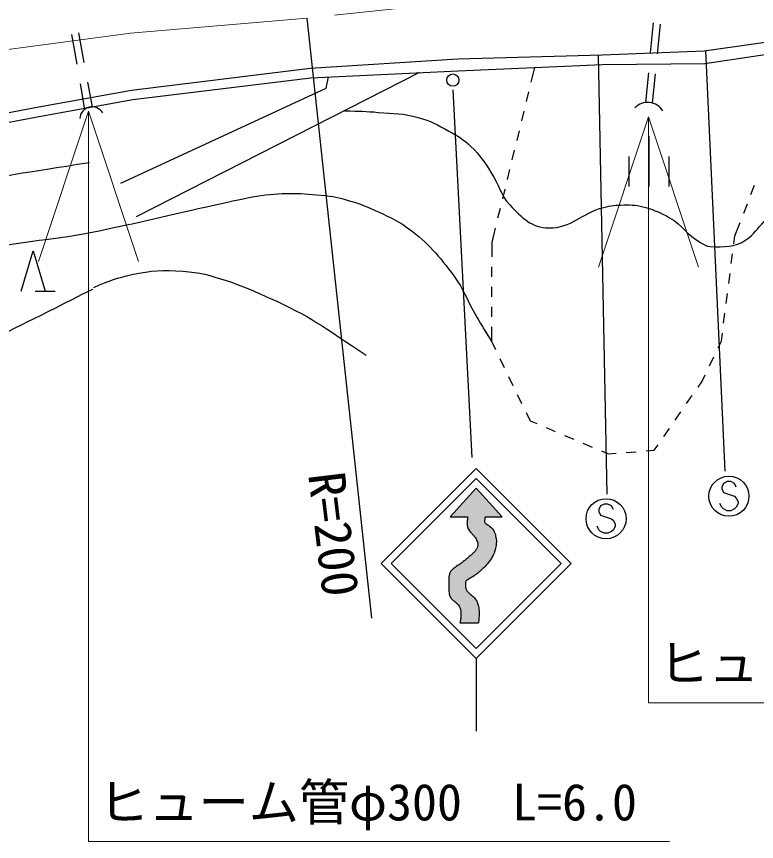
# Model space of a CAD drawing. Units: millimetres, scale not verified. Extents: x 40000 to 680000, y 20000 to 380000.
# Drawn here: x 216508 to 253440, y 252759 to 293916 of the extents above; entities that cross this region are included whole.
import ezdxf
from ezdxf.enums import TextEntityAlignment as Align

# ---------------------------------------------------------------- set-up
doc = ezdxf.new("R2010")
doc.units = ezdxf.units.MM
doc.header["$LTSCALE"] = 1000
doc.linetypes.add('CHAIN', pattern=[18.5, 12, -1.5, 3.5, -1.5])
for name, color, linetype, lineweight in [('M-BGD', 7, 'Continuous', 25), ('M-BMK', 2, 'CHAIN', 13), ('M-BMK-SRVR', 3, 'Continuous', 25), ('M-STR-HTXT', 7, 'Continuous', 13), ('M-STR-STRC', 7, 'Continuous', 25)]:
    doc.layers.add(name, color=color, linetype=linetype, lineweight=lineweight)
doc.styles.add('ＭＳ ゴシック', font='')
doc.styles.get('ＭＳ ゴシック').set_extended_font_data('MS Gothic')

msp = doc.modelspace()

# ---------------------------------------------------------------- hatches: boundary and pattern name
at = {"layer": 'M-STR-STRC'}
h = msp.add_hatch(color=256, dxfattribs=at)
edge = h.paths.add_edge_path()
edge.add_line((238153, 268954), (239453, 270383))
edge.add_line((239453, 270383), (240753, 268954))
edge.add_line((240753, 268954), (239893, 268954))
edge.add_spline(control_points=[(239893, 268954), (239893, 268953), (239892, 268951), (239892, 268950), (239892, 268948), (239891, 268943), (239891, 268941), (239891, 268939), (239890, 268932), (239889, 268929), (239889, 268926), (239888, 268918), (239887, 268915), (239884, 268896), (239876, 268839), (239874, 268820), (239872, 268805), (239869, 268757), (239869, 268742), (239869, 268729), (239874, 268691), (239879, 268678), (239882, 268667), (239901, 268637), (239909, 268628), (239914, 268622), (239933, 268607), (239939, 268603), (239947, 268597), (239970, 268584), (239977, 268580), (239986, 268575), (240011, 268562), (240019, 268558), (240028, 268553), (240055, 268541), (240062, 268535), (240107, 268497), (240244, 268386), (240279, 268339), (240314, 268292), (240389, 268130), (240407, 268074), (240425, 268016), (240453, 267833), (240456, 267772), (240459, 267711), (240447, 267526), (240436, 267465), (240424, 267400), (240368, 267207), (240343, 267146), (240319, 267085), (240227, 266913), (240192, 266858), (240158, 266804), (240040, 266650), (239999, 266600), (239958, 266552), (239825, 266415), (239780, 266370), (239749, 266339), (239651, 266251), (239617, 266222), (239584, 266194), (239480, 266111), (239445, 266085), (239409, 266058), (239297, 265981), (239259, 265957), (239219, 265931), (239095, 265860), (239054, 265836), (239047, 265831), (239024, 265819), (239017, 265815), (239009, 265810), (238988, 265797), (238981, 265792), (238975, 265788), (238957, 265773), (238951, 265767), (238946, 265762), (238933, 265744), (238930, 265738), (238926, 265731), (238920, 265709), (238919, 265702), (238917, 265694), (238916, 265670), (238915, 265662), (238915, 265654), (238916, 265628), (238916, 265620), (238917, 265611), (238918, 265585), (238918, 265577), (238918, 265569), (238917, 265546), (238917, 265539), (238917, 265531), (238915, 265509), (238915, 265501), (238915, 265494), (238913, 265473), (238913, 265466), (238913, 265459), (238911, 265438), (238914, 265431), (238926, 265396), (238964, 265287), (238985, 265256), (239010, 265222), (239108, 265138), (239140, 265110), (239175, 265078), (239289, 264991), (239322, 264957), (239357, 264921), (239457, 264806), (239479, 264761), (239509, 264698), (239567, 264496), (239579, 264428), (239591, 264357), (239597, 264141), (239596, 264069), (239596, 264012), (239580, 263840), (239575, 263783), (239573, 263759), (239562, 263689), (239558, 263665)], knot_values=[0, 0, 0, 0, 1, 1, 1, 2, 2, 2, 3, 3, 3, 4, 4, 4, 5, 5, 5, 6, 6, 6, 7, 7, 7, 8, 8, 8, 9, 9, 9, 10, 10, 10, 11, 11, 11, 12, 12, 12, 13, 13, 13, 14, 14, 14, 15, 15, 15, 16, 16, 16, 17, 17, 17, 18, 18, 18, 19, 19, 19, 20, 20, 20, 21, 21, 21, 22, 22, 22, 23, 23, 23, 24, 24, 24, 25, 25, 25, 26, 26, 26, 27, 27, 27, 28, 28, 28, 29, 29, 29, 30, 30, 30, 31, 31, 31, 32, 32, 32, 33, 33, 33, 34, 34, 34, 35, 35, 35, 36, 36, 36, 37, 37, 37, 38, 38, 38, 39, 39, 39, 40, 40, 40, 41, 41, 41, 42, 42, 42, 43, 43, 43, 44, 44, 44, 44], degree=3, periodic=0)
edge.add_line((239558, 263665), (238641, 263665))
edge.add_spline(control_points=[(238641, 263665), (238645, 263681), (238654, 263730), (238656, 263747), (238662, 263786), (238679, 263906), (238681, 263946), (238685, 263996), (238691, 264146), (238686, 264196), (238682, 264244), (238657, 264386), (238641, 264431), (238629, 264463), (238572, 264550), (238550, 264577), (238529, 264602), (238454, 264666), (238429, 264687), (238405, 264707), (238327, 264763), (238302, 264783), (238280, 264803), (238214, 264864), (238196, 264888), (238178, 264914), (238136, 264999), (238126, 265029), (238115, 265062), (238097, 265163), (238093, 265197), (238089, 265233), (238085, 265343), (238085, 265380), (238084, 265418), (238084, 265533), (238084, 265571), (238084, 265607), (238081, 265716), (238081, 265752), (238082, 265787), (238083, 265891), (238086, 265926), (238089, 265958), (238104, 266055), (238113, 266086), (238121, 266116), (238159, 266201), (238174, 266227), (238186, 266247), (238233, 266301), (238250, 266318), (238267, 266336), (238325, 266383), (238345, 266398), (238365, 266414), (238429, 266458), (238450, 266472), (238472, 266487), (238537, 266529), (238558, 266544), (238591, 266566), (238690, 266636), (238722, 266660), (238754, 266683), (238846, 266756), (238877, 266780), (238907, 266805), (238998, 266882), (239028, 266908), (239060, 266935), (239153, 267017), (239184, 267044), (239209, 267066), (239282, 267132), (239306, 267156), (239329, 267178), (239396, 267249), (239416, 267274), (239435, 267298), (239487, 267374), (239500, 267402), (239512, 267427), (239535, 267510), (239539, 267538), (239542, 267559), (239536, 267623), (239532, 267643), (239528, 267665), (239508, 267729), (239499, 267749), (239491, 267771), (239458, 267833), (239446, 267853), (239434, 267873), (239394, 267930), (239379, 267949), (239362, 267970), (239307, 268030), (239289, 268050), (239271, 268069), (239215, 268125), (239197, 268145), (239180, 268164), (239129, 268222), (239115, 268244), (239100, 268265), (239062, 268332), (239052, 268356), (239041, 268384), (239020, 268471), (239015, 268500), (239010, 268531), (239005, 268624), (239004, 268656), (239003, 268686), (239007, 268776), (239009, 268806), (239010, 268832), (239018, 268909), (239020, 268934), (239020, 268936), (239020, 268940), (239021, 268941), (239021, 268943), (239021, 268946), (239021, 268948), (239021, 268948), (239021, 268951), (239022, 268952), (239022, 268952), (239022, 268953), (239022, 268954)], knot_values=[0, 0, 0, 0, 1, 1, 1, 2, 2, 2, 3, 3, 3, 4, 4, 4, 5, 5, 5, 6, 6, 6, 7, 7, 7, 8, 8, 8, 9, 9, 9, 10, 10, 10, 11, 11, 11, 12, 12, 12, 13, 13, 13, 14, 14, 14, 15, 15, 15, 16, 16, 16, 17, 17, 17, 18, 18, 18, 19, 19, 19, 20, 20, 20, 21, 21, 21, 22, 22, 22, 23, 23, 23, 24, 24, 24, 25, 25, 25, 26, 26, 26, 27, 27, 27, 28, 28, 28, 29, 29, 29, 30, 30, 30, 31, 31, 31, 32, 32, 32, 33, 33, 33, 34, 34, 34, 35, 35, 35, 36, 36, 36, 37, 37, 37, 38, 38, 38, 39, 39, 39, 40, 40, 40, 41, 41, 41, 42, 42, 42, 43, 43, 43, 44, 44, 44, 44], degree=3, periodic=0)
edge.add_line((239022, 268954), (239022, 268954))
edge.add_line((239022, 268954), (238153, 268954))

# ---------------------------------------------------------------- linework, layer by layer
at = {"layer": 'M-BGD'}
for p, q in [((248281, 293595), (248140, 292102)), ((248497, 292047), (248644, 293540)), ((219598, 293100), (219873, 291626)), ((219531, 291538), (219278, 293017)), ((236617, 291115), (222481, 283922)), ((242362, 291374), (242184, 290647)), ((248046, 291106), (247906, 289627)), ((248254, 289598), (248398, 291052)), ((220057, 290643), (220288, 289404)), ((219916, 289284), (219699, 290553)), ((242065, 290161), (241946, 289676)), ((241828, 289190), (241709, 288704)), ((241590, 288219), (241471, 287733)), ((248071, 287938), (248071, 285438)), ((241353, 287247), (241234, 286761)), ((247071, 286938), (247071, 285438)), ((249071, 286938), (249071, 285438)), ((241115, 286276), (240996, 285790)), ((240877, 285304), (240759, 284819)), ((253162, 285042), (253343, 285508)), ((252801, 284110), (252982, 284576)), ((240640, 284333), (240521, 283847)), ((252360, 282972), (252620, 283644)), ((240402, 283362), (240224, 282634)), ((252309, 282579), (252360, 282972)), ((240224, 282634), (240223, 281929)), ((216736, 280219), (217336, 282219)), ((217336, 282219), (217936, 280219)), ((252182, 281587), (252245, 282083)), ((240221, 281429), (240220, 280929)), ((252054, 280595), (252118, 281091)), ((240219, 280429), (240217, 279929)), ((217436, 280219), (218436, 280219)), ((251927, 279603), (251990, 280099)), ((240216, 279429), (240215, 278929)), ((251799, 278612), (251863, 279108)), ((240214, 278429), (240212, 277723)), ((251685, 277723), (251735, 278116)), ((240212, 277723), (240411, 277311)), ((251523, 277386), (251685, 277723)), ((240629, 276861), (240847, 276411)), ((251089, 276485), (251306, 276936)), ((241065, 275961), (241283, 275511)), ((250710, 275698), (250872, 276035)), ((250520, 275424), (250710, 275698)), ((241501, 275061), (241719, 274611)), ((249950, 274602), (250235, 275013)), ((241937, 274161), (242136, 273749)), ((249380, 273781), (249665, 274191)), ((242136, 273749), (242474, 273606)), ((242935, 273411), (243395, 273216)), ((248810, 272959), (249095, 273370)), ((243856, 273021), (244316, 272826)), ((244777, 272631), (245237, 272437)), ((248335, 272274), (248525, 272548)), ((245698, 272242), (246036, 272099)), ((246036, 272099), (246438, 272129)), ((246936, 272167), (247435, 272205)), ((247933, 272243), (248335, 272274))]:
    msp.add_line(p, q, dxfattribs=at)
for points in [[(190865, 284443), (212248, 288388), (217631, 289404), (222246, 290237), (231157, 291333), (238529, 291802), (245744, 291997), (250827, 292207), (260565, 293585), (269963, 295274), (279589, 297694), (294415, 301751), (307580, 304917)], [(190930, 283916), (212335, 287924), (217716, 288940), (222317, 289770), (231201, 290863), (238550, 291204), (245760, 291526), (250862, 291574), (260638, 293041), (270062, 294812), (279716, 297178), (294533, 301293), (305102, 303661), (307633, 304385)], [(221719, 285595), (231962, 290337), (232087, 290904)]]:
    msp.add_lwpolyline(points, dxfattribs=at)
msp.add_circle((238283, 290743), 305, dxfattribs=at)
for centre, radius, start, end in [((220285, 288779), 625, 32.5104, 174.9828), ((248007, 288748), 885, 31.2894, 135.9633)]:
    msp.add_arc(centre, radius, start, end, dxfattribs=at)
for points, knots in [([(232880, 289213), (233681, 289196), (233907, 289187), (234563, 289134), (235345, 289070), (235800, 289092), (236555, 288879), (237183, 288703), (237512, 288520), (238081, 288201), (238537, 287945), (238801, 287797), (239183, 287438), (239656, 286994), (239842, 286666), (240200, 286124), (240600, 285517), (240635, 285044), (241132, 284513), (241736, 283869), (242199, 283379), (243082, 283369), (244219, 283355), (244707, 284108), (245809, 284392), (246191, 284491), (246417, 284503), (246812, 284513), (247245, 284523), (247497, 284506), (247914, 284385), (248398, 284245), (248661, 284124), (249100, 283877), (249772, 283499), (249961, 283008), (250641, 282646), (250826, 282547), (250925, 282436), (251135, 282435), (251842, 282434), (252329, 282377), (252915, 282774), (253331, 283056), (253479, 283321), (253817, 283693), (254285, 284206), (254484, 284548), (254949, 285063), (256199, 286444), (257022, 287100), (258316, 288439), (259096, 289247), (259839, 289502), (260291, 290530), (260689, 291436), (260690, 292002), (260638, 293041)], [0, 0, 0, 0, 1, 1, 1, 2, 2, 2, 3, 3, 3, 4, 4, 4, 5, 5, 5, 6, 6, 6, 7, 7, 7, 8, 8, 8, 9, 9, 9, 10, 10, 10, 11, 11, 11, 12, 12, 12, 13, 13, 13, 14, 14, 14, 15, 15, 15, 16, 16, 16, 17, 17, 17, 18, 18, 18, 19, 19, 19, 19]), ([(181326, 269431), (182744, 271139), (183129, 271774), (184590, 272949), (184930, 273223), (185101, 273409), (185480, 273627), (186008, 273930), (186342, 274032), (186921, 274220), (189325, 274999), (190805, 274933), (193237, 275618), (194239, 275901), (194807, 276048), (195780, 276423), (196796, 276815), (197382, 277018), (198323, 277567), (199973, 278530), (200752, 279297), (202307, 280407), (203467, 281234), (204051, 281796), (205275, 282525), (206629, 283333), (207430, 283746), (208920, 284263), (210551, 284828), (211516, 284981), (213197, 285374), (215885, 286002), (216826, 286114), (220152, 286635)], [0, 0, 0, 0, 1, 1, 1, 2, 2, 2, 3, 3, 3, 4, 4, 4, 5, 5, 5, 6, 6, 6, 7, 7, 7, 8, 8, 8, 9, 9, 9, 10, 10, 10, 11, 11, 11, 11]), ([(192515, 270659), (193148, 271283), (193350, 271488), (193957, 271931), (194521, 272342), (194860, 272546), (195483, 272863), (196600, 273433), (197268, 273670), (198450, 274092), (199673, 274528), (200420, 274590), (201629, 275066), (202456, 275392), (202937, 275551), (203706, 275998), (206122, 277405), (207304, 278469), (209682, 279939), (210735, 280591), (211308, 280999), (212437, 281507), (213153, 281830), (213585, 281945), (214345, 282143), (216621, 282734), (217971, 282708), (220279, 283159), (222691, 283631), (224020, 284003), (226425, 284515), (227317, 284705), (227810, 284851), (228713, 284981), (229959, 285160), (230682, 285097), (231935, 284981), (232459, 284932), (232743, 284831), (233249, 284684), (233883, 284499), (234217, 284325), (234817, 284048), (235335, 283808), (235629, 283667), (236088, 283327), (237108, 282572), (237567, 281990), (238334, 280979), (238840, 280312), (238953, 279829), (239376, 279106), (239695, 278561), (239801, 278385), (240212, 277723)], [0, 0, 0, 0, 1, 1, 1, 2, 2, 2, 3, 3, 3, 4, 4, 4, 5, 5, 5, 6, 6, 6, 7, 7, 7, 8, 8, 8, 9, 9, 9, 10, 10, 10, 11, 11, 11, 12, 12, 12, 13, 13, 13, 14, 14, 14, 15, 15, 15, 16, 16, 16, 17, 17, 17, 18, 18, 18, 18]), ([(220363, 280404), (221199, 280760), (221504, 280870), (222271, 281040), (223242, 281256), (223820, 281268), (224814, 281209), (225676, 281158), (226153, 281007), (226975, 280743), (227859, 280458), (228332, 280231), (229179, 279852), (231158, 278968), (231798, 278447), (233955, 277025)], [0, 0, 0, 0, 1, 1, 1, 2, 2, 2, 3, 3, 3, 4, 4, 4, 5, 5, 5, 5]), ([(206799, 272438), (207745, 273393), (208033, 273730), (208961, 274387), (209550, 274804), (209901, 275007), (210529, 275362), (211958, 276169), (212807, 276530), (214269, 277274), (216628, 278474), (217374, 278844), (220321, 280320)], [0, 0, 0, 0, 1, 1, 1, 2, 2, 2, 3, 3, 3, 4, 4, 4, 4])]:
    msp.add_open_spline(points, degree=3, knots=knots, dxfattribs=at)
at = {"layer": 'M-BMK'}
msp.add_lwpolyline([(282769, 301476), (273267, 299234), (263844, 297493), (256987, 296801), (244316, 295254), (231011, 293829), (222204, 293088), (213830, 291963), (207632, 290797), (198691, 289305), (192101, 288364), (190601, 288031), (188435, 287864), (186985, 287914), (186016, 288021)], dxfattribs=at)
at = {"layer": 'M-BMK-SRVR'}
msp.add_line((234249, 263907), (231011, 293829), dxfattribs=at)
at = {"layer": 'M-STR-HTXT'}
for p, q in [((220102, 289190), (217602, 281690)), ((220102, 289190), (220102, 252759)), ((220102, 289190), (222602, 281690)), ((248051, 288918), (245551, 281418)), ((248051, 288918), (248051, 259683)), ((248051, 288918), (250551, 281418)), ((248051, 259683), (278301, 259683)), ((220102, 252759), (249102, 252759))]:
    msp.add_line(p, q, dxfattribs=at)
at = {"layer": 'M-STR-STRC'}
for p, q in [((251876, 271238), (250903, 292218)), ((245530, 291992), (245977, 270088)), ((238281, 290261), (239229, 271911)), ((234715, 266631), (239453, 271369)), ((239453, 271369), (244190, 266631)), ((235210, 266631), (239453, 270874)), ((239453, 270874), (243695, 266631)), ((251792, 270621), (251701, 270439)), ((251701, 270439), (251701, 270348)), ((251973, 270712), (251792, 270621)), ((252155, 270712), (251973, 270712)), ((252337, 270621), (252155, 270712)), ((252428, 270439), (252337, 270621)), ((239453, 270383), (238153, 268954)), ((239453, 270383), (240753, 268954)), ((251701, 270348), (251792, 270166)), ((251792, 270166), (252337, 269985)), ((245843, 269587), (245662, 269496)), ((246025, 269587), (245843, 269587)), ((246207, 269496), (246025, 269587)), ((251701, 269439), (251610, 269621)), ((252337, 269985), (252428, 269894)), ((252428, 269894), (252519, 269712)), ((252519, 269621), (252428, 269439)), ((252519, 269712), (252519, 269621)), ((245662, 269496), (245571, 269314)), ((245571, 269314), (245571, 269223)), ((245571, 269223), (245662, 269042)), ((246298, 269314), (246207, 269496)), ((251792, 269348), (251701, 269439)), ((251973, 269257), (251792, 269348)), ((252155, 269257), (251973, 269257)), ((252337, 269348), (252155, 269257)), ((252428, 269439), (252337, 269348)), ((238153, 268954), (239022, 268954)), ((239893, 268954), (240753, 268954)), ((245662, 269042), (246207, 268860)), ((246207, 268860), (246298, 268769)), ((246298, 268769), (246389, 268587)), ((245571, 268314), (245480, 268496)), ((246389, 268496), (246298, 268314)), ((246389, 268587), (246389, 268496)), ((245662, 268223), (245571, 268314)), ((245843, 268133), (245662, 268223)), ((246025, 268133), (245843, 268133)), ((246207, 268223), (246025, 268133)), ((246298, 268314), (246207, 268223)), ((234715, 266631), (239453, 261894)), ((235210, 266631), (239453, 262389)), ((239453, 262389), (243695, 266631)), ((239453, 261894), (244190, 266631)), ((238641, 263665), (239558, 263665)), ((239453, 261894), (239453, 258259))]:
    msp.add_line(p, q, dxfattribs=at)
for centre in [(252064, 269985), (245934, 268860)]:
    msp.add_circle(centre, 1000, dxfattribs=at)
for points in [[(239022, 268954), (239022, 268953), (239021, 268951), (239021, 268950), (239021, 268949), (239021, 268944), (239021, 268942), (239020, 268939), (239020, 268932), (239019, 268930), (239019, 268927), (239018, 268919), (239018, 268916), (239015, 268879), (239004, 268768), (239002, 268731), (239000, 268701), (238996, 268613), (238997, 268583), (238998, 268558), (239006, 268485), (239011, 268461), (239017, 268438), (239041, 268373), (239052, 268352), (239062, 268332), (239102, 268274), (239116, 268256), (239131, 268236), (239182, 268178), (239199, 268159), (239216, 268138), (239272, 268078), (239289, 268057), (239308, 268036), (239362, 267971), (239379, 267949), (239393, 267930), (239434, 267870), (239446, 267850), (239458, 267830), (239490, 267768), (239499, 267746), (239508, 267726), (239528, 267663), (239532, 267641), (239536, 267621), (239542, 267559), (239539, 267538), (239535, 267510), (239512, 267428), (239500, 267403), (239487, 267375), (239435, 267300), (239416, 267276), (239396, 267250), (239329, 267179), (239306, 267156), (239282, 267133), (239209, 267067), (239184, 267044), (239153, 267017), (239060, 266934), (239028, 266907), (238998, 266881), (238907, 266805), (238877, 266780), (238846, 266755), (238754, 266683), (238722, 266659), (238690, 266635), (238591, 266566), (238558, 266544), (238537, 266529), (238472, 266487), (238450, 266473), (238429, 266458), (238365, 266414), (238345, 266399), (238325, 266383), (238267, 266336), (238250, 266318), (238233, 266301), (238186, 266247), (238174, 266227), (238159, 266200), (238121, 266115), (238113, 266086), (238104, 266055), (238089, 265958), (238086, 265926), (238083, 265891), (238082, 265787), (238081, 265752), (238081, 265716), (238084, 265607), (238084, 265571), (238084, 265533), (238084, 265418), (238085, 265380), (238085, 265343), (238089, 265233), (238093, 265197), (238097, 265163), (238115, 265062), (238126, 265029), (238136, 264999), (238178, 264914), (238196, 264888), (238214, 264864), (238280, 264803), (238302, 264783), (238327, 264763), (238405, 264707), (238429, 264687), (238454, 264666), (238529, 264602), (238550, 264577), (238572, 264550), (238629, 264463), (238641, 264431), (238657, 264386), (238682, 264244), (238686, 264196), (238691, 264146), (238685, 263996), (238681, 263946), (238679, 263906), (238662, 263786), (238656, 263747), (238654, 263730), (238645, 263681), (238641, 263665)], [(239893, 268954), (239893, 268953), (239892, 268951), (239892, 268950), (239892, 268948), (239891, 268943), (239891, 268941), (239891, 268939), (239890, 268932), (239889, 268929), (239889, 268926), (239888, 268918), (239887, 268915), (239884, 268896), (239876, 268839), (239874, 268820), (239872, 268805), (239869, 268757), (239869, 268742), (239869, 268729), (239874, 268691), (239879, 268678), (239882, 268667), (239901, 268637), (239909, 268628), (239914, 268622), (239933, 268607), (239939, 268603), (239947, 268597), (239970, 268584), (239977, 268580), (239986, 268575), (240011, 268562), (240019, 268558), (240028, 268553), (240055, 268541), (240062, 268535), (240107, 268497), (240244, 268386), (240279, 268339), (240314, 268292), (240389, 268130), (240407, 268074), (240425, 268016), (240453, 267833), (240456, 267772), (240459, 267711), (240447, 267526), (240436, 267465), (240424, 267400), (240368, 267207), (240343, 267146), (240319, 267085), (240227, 266913), (240192, 266858), (240158, 266804), (240040, 266650), (239999, 266600), (239958, 266552), (239825, 266415), (239780, 266370), (239749, 266339), (239651, 266251), (239617, 266222), (239584, 266194), (239480, 266111), (239445, 266085), (239409, 266058), (239297, 265981), (239259, 265957), (239219, 265931), (239095, 265860), (239054, 265836), (239047, 265831), (239024, 265819), (239017, 265815), (239009, 265810), (238988, 265797), (238981, 265792), (238975, 265788), (238957, 265773), (238951, 265767), (238946, 265762), (238933, 265744), (238930, 265738), (238926, 265731), (238920, 265709), (238919, 265702), (238917, 265694), (238916, 265670), (238915, 265662), (238915, 265654), (238916, 265628), (238916, 265620), (238917, 265611), (238918, 265585), (238918, 265577), (238918, 265569), (238917, 265546), (238917, 265539), (238917, 265531), (238915, 265509), (238915, 265501), (238915, 265494), (238913, 265473), (238913, 265466), (238913, 265459), (238911, 265438), (238914, 265431), (238926, 265396), (238964, 265287), (238985, 265256), (239010, 265222), (239108, 265138), (239140, 265110), (239175, 265078), (239289, 264991), (239322, 264957), (239357, 264921), (239457, 264806), (239479, 264761), (239509, 264698), (239567, 264496), (239579, 264428), (239591, 264357), (239597, 264141), (239596, 264069), (239596, 264012), (239580, 263840), (239575, 263783), (239573, 263759), (239562, 263689), (239558, 263665)]]:
    msp.add_open_spline(points, degree=3, knots=[0, 0, 0, 0, 1, 1, 1, 2, 2, 2, 3, 3, 3, 4, 4, 4, 5, 5, 5, 6, 6, 6, 7, 7, 7, 8, 8, 8, 9, 9, 9, 10, 10, 10, 11, 11, 11, 12, 12, 12, 13, 13, 13, 14, 14, 14, 15, 15, 15, 16, 16, 16, 17, 17, 17, 18, 18, 18, 19, 19, 19, 20, 20, 20, 21, 21, 21, 22, 22, 22, 23, 23, 23, 24, 24, 24, 25, 25, 25, 26, 26, 26, 27, 27, 27, 28, 28, 28, 29, 29, 29, 30, 30, 30, 31, 31, 31, 32, 32, 32, 33, 33, 33, 34, 34, 34, 35, 35, 35, 36, 36, 36, 37, 37, 37, 38, 38, 38, 39, 39, 39, 40, 40, 40, 41, 41, 41, 42, 42, 42, 43, 43, 43, 44, 44, 44, 44], dxfattribs=at)

# ---------------------------------------------------------------- texts
at = {"layer": 'M-BMK-SRVR', "style": 'ＭＳ ゴシック'}
msp.add_text('R=200', height=1833, rotation=276.915, dxfattribs=at).set_placement((231971, 271189), align=Align.MIDDLE_LEFT)
at = {"layer": 'M-STR-HTXT', "style": 'ＭＳ ゴシック'}
for s, p in [('ヒューム管φ300\u3000L=12.0', (248551, 260183)), ('ヒューム管φ300\u3000L=6.0', (220602, 253259))]:
    msp.add_text(s, height=1833, dxfattribs=at).set_placement(p, align=Align.BOTTOM_LEFT)

doc.saveas('drawing.dxf')
